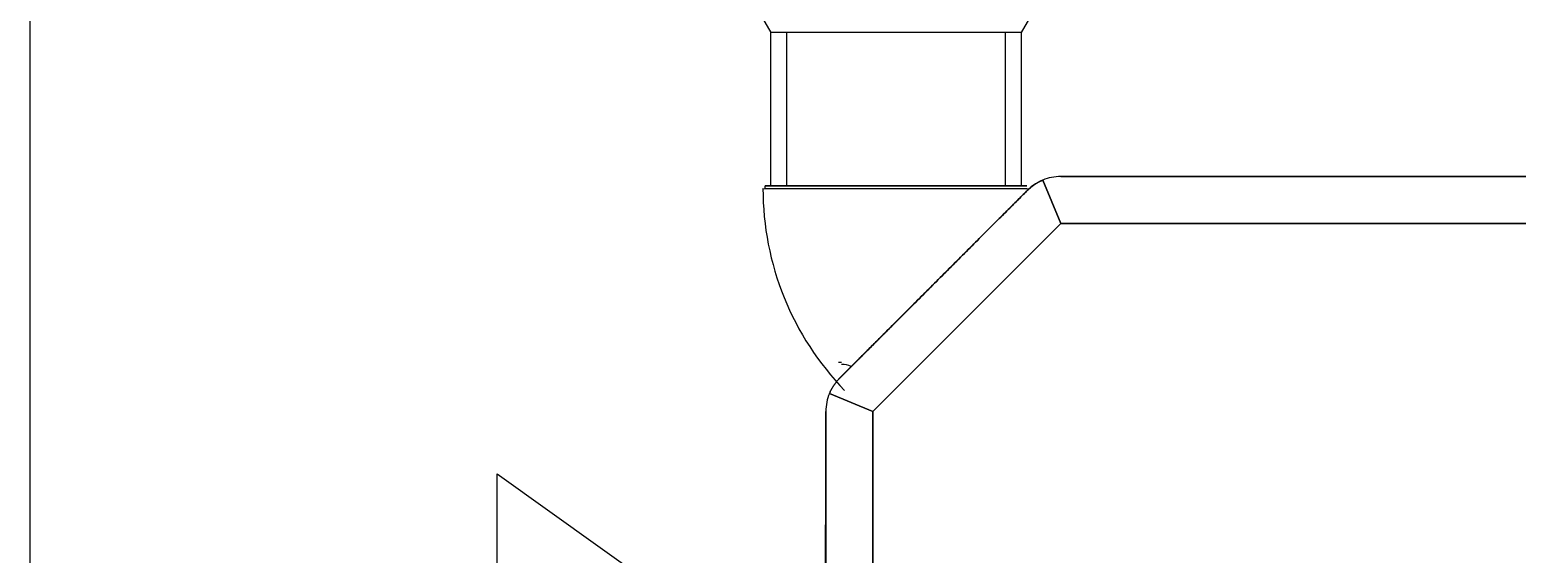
# Model space of a CAD drawing. Header units: millimetres. Extents: x 441156 to 441876, y 4514765 to 4515211.
# Drawn here: x 441352.2559 to 441352.7311, y 4515151.2065 to 4515151.374 of the extents above; entities that cross this region are included whole.
import ezdxf

# ---------------------------------------------------------------- set-up
doc = ezdxf.new("R2010")
doc.units = ezdxf.units.MM
doc.linetypes.add('CONTINUA', pattern=[0])
doc.layers.add('CALEFAC_NOTAS', color=7, linetype='Continuous')
doc.layers.add('Instalaciones_ventilación_extracción', color=86, linetype='Continuous', lineweight=25)

msp = doc.modelspace()

# ---------------------------------------------------------------- linework, layer by layer
at = {"layer": 'CALEFAC_NOTAS', "linetype": 'CONTINUA'}
msp.add_line((441352.2559062826, 4515154.712087717), (441352.2559062826, 4515150.615978546), dxfattribs=at)
at = {"layer": 'Instalaciones_ventilación_extracción'}
for p, q in [((441352.4776282072, 4515151.399002518), (441352.4926282071, 4515151.373171767)), ((441352.5876282072, 4515151.399002518), (441352.5726282072, 4515151.373171767)), ((441352.4926282071, 4515151.324171768), (441352.4926282071, 4515151.373171767)), ((441352.5726282072, 4515151.373171767), (441352.4926282071, 4515151.373171767)), ((441352.4976282071, 4515151.373171767), (441352.4976282071, 4515151.324171768)), ((441352.5676282072, 4515151.324171768), (441352.5676282072, 4515151.373171767)), ((441352.5726282072, 4515151.373171767), (441352.5726282072, 4515151.324171768)), ((441352.4901283481, 4515151.32333321), (441352.5751282186, 4515151.323184857)), ((441352.4901283481, 4515151.32333321), (441352.5751282186, 4515151.323184857)), ((441352.4908782071, 4515151.324171768), (441352.5743782072, 4515151.324171768)), ((441352.4908782071, 4515151.323331902), (441352.4908782071, 4515151.324171768)), ((441352.5743782072, 4515151.324171768), (441352.4908782071, 4515151.324171768)), ((441352.5743782072, 4515151.323186167), (441352.4908782071, 4515151.323331902)), ((441352.4908782071, 4515151.323331902), (441352.5743782072, 4515151.323186167)), ((441352.4926282071, 4515151.324171768), (441352.5726282072, 4515151.324171768)), ((441352.5726282072, 4515151.324171768), (441352.4926282071, 4515151.324171768)), ((441352.5676282072, 4515151.324171768), (441352.4976282071, 4515151.324171768)), ((441352.4976282071, 4515151.324171768), (441352.5676282072, 4515151.324171768)), ((441352.5752957143, 4515151.323335339), (441352.5749643545, 4515151.323033155)), ((441352.5753410176, 4515151.323375272), (441352.5752321157, 4515151.323278745)), ((441352.5752321157, 4515151.323278745), (441352.5753410176, 4515151.323375272)), ((441352.5752454519, 4515151.323290677), (441352.5755482931, 4515151.323553907)), ((441352.575623702, 4515151.323617292), (441352.5752957143, 4515151.323335339)), ((441352.5754540395, 4515151.323473493), (441352.5753410176, 4515151.323375272)), ((441352.5753410176, 4515151.323375272), (441352.5754540395, 4515151.323473493)), ((441352.5755710591, 4515151.323573117), (441352.5754540395, 4515151.323473493)), ((441352.5754540395, 4515151.323473493), (441352.5755710591, 4515151.323573117)), ((441352.5755482931, 4515151.323553907), (441352.5758464803, 4515151.323799664)), ((441352.5756921987, 4515151.323674115), (441352.5755710591, 4515151.323573117)), ((441352.5755710591, 4515151.323573117), (441352.5756921987, 4515151.323674115)), ((441352.5759476919, 4515151.323880246), (441352.575623702, 4515151.323617292)), ((441352.5758177175, 4515151.323776456), (441352.5756921987, 4515151.323674115)), ((441352.5756921987, 4515151.323674115), (441352.5758177175, 4515151.323776456)), ((441352.575947463, 4515151.323879896), (441352.5758177175, 4515151.323776456)), ((441352.5758177175, 4515151.323776456), (441352.575947463, 4515151.323879896)), ((441352.5758464803, 4515151.323799664), (441352.5761390828, 4515151.324028638)), ((441352.576081191, 4515151.323984113), (441352.575947463, 4515151.323879896)), ((441352.575947463, 4515151.323879896), (441352.576081191, 4515151.323984113)), ((441352.5762663869, 4515151.324124783), (441352.5759476919, 4515151.323880246)), ((441352.5762187185, 4515151.324088818), (441352.576081191, 4515151.323984113)), ((441352.576081191, 4515151.323984113), (441352.5762187185, 4515151.324088818)), ((441352.5761390828, 4515151.324028638), (441352.5764250936, 4515151.324241528)), ((441352.576359786, 4515151.324193708), (441352.5762187185, 4515151.324088818)), ((441352.5762187185, 4515151.324088818), (441352.576359786, 4515151.324193708)), ((441352.576578475, 4515151.324351514), (441352.5762663869, 4515151.324124783)), ((441352.5765041952, 4515151.324298459), (441352.576359786, 4515151.324193708)), ((441352.576359786, 4515151.324193708), (441352.5765041952, 4515151.324298459)), ((441352.5764250936, 4515151.324241528), (441352.576703658, 4515151.324439039)), ((441352.5766517171, 4515151.324402799), (441352.5765041952, 4515151.324298459)), ((441352.5765041952, 4515151.324298459), (441352.5766517171, 4515151.324402799)), ((441352.5768826589, 4515151.324561002), (441352.576578475, 4515151.324351514)), ((441352.5768026876, 4515151.324506772), (441352.5766517171, 4515151.324402799)), ((441352.5766517171, 4515151.324402799), (441352.5768026876, 4515151.324506772)), ((441352.576703658, 4515151.324439039), (441352.5769739827, 4515151.324621793)), ((441352.5769578084, 4515151.324610807), (441352.5768026876, 4515151.324506772)), ((441352.5768026876, 4515151.324506772), (441352.5769578084, 4515151.324610807)), ((441352.5771776113, 4515151.324753827), (441352.5768826589, 4515151.324561002)), ((441352.5771169881, 4515151.324714689), (441352.5769578084, 4515151.324610807)), ((441352.5769578084, 4515151.324610807), (441352.5771169881, 4515151.324714689)), ((441352.5769739827, 4515151.324621793), (441352.5772352895, 4515151.324790418)), ((441352.5772801046, 4515151.324818219), (441352.5771169881, 4515151.324714689)), ((441352.5771169881, 4515151.324714689), (441352.5772801046, 4515151.324818219)), ((441352.5774620351, 4515151.32493057), (441352.5771776113, 4515151.324753827)), ((441352.5772352895, 4515151.324790418), (441352.5774868154, 4515151.324945554)), ((441352.5774470663, 4515151.32492117), (441352.5772801046, 4515151.324818219)), ((441352.5772801046, 4515151.324818219), (441352.5774470663, 4515151.32492117)), ((441352.5776177358, 4515151.325023374), (441352.5774470663, 4515151.32492117)), ((441352.5774470663, 4515151.32492117), (441352.5776177358, 4515151.325023374)), ((441352.5777346333, 4515151.32509184), (441352.5774620351, 4515151.32493057)), ((441352.5774868154, 4515151.324945554), (441352.5777277822, 4515151.325087796)), ((441352.5777920064, 4515151.325124585), (441352.5776177358, 4515151.325023374)), ((441352.5776177358, 4515151.325023374), (441352.5777920064, 4515151.325124585)), ((441352.5777277822, 4515151.325087796), (441352.5779573965, 4515151.325217786)), ((441352.5779940633, 4515151.325238202), (441352.5777346333, 4515151.32509184)), ((441352.5779697713, 4515151.325224606), (441352.5777920064, 4515151.325124585)), ((441352.5777920064, 4515151.325124585), (441352.5779697713, 4515151.325224606)), ((441352.5779573965, 4515151.325217786), (441352.5781748799, 4515151.325336148)), ((441352.5781509084, 4515151.32532327), (441352.5779697713, 4515151.325224606)), ((441352.5779697713, 4515151.325224606), (441352.5781509084, 4515151.32532327)), ((441352.5782390584, 4515151.325370252), (441352.5779940633, 4515151.325238202)), ((441352.5783352651, 4515151.325420392), (441352.5781509084, 4515151.32532327)), ((441352.5781509084, 4515151.32532327), (441352.5783352651, 4515151.325420392)), ((441352.5781748799, 4515151.325336148), (441352.5783793477, 4515151.325443448)), ((441352.578468276, 4515151.325488568), (441352.5782390584, 4515151.325370252)), ((441352.5785227041, 4515151.325515836), (441352.5783352651, 4515151.325420392)), ((441352.5783352651, 4515151.325420392), (441352.5785227041, 4515151.325515836)), ((441352.5783793477, 4515151.325443448), (441352.5785702047, 4515151.325540143)), ((441352.5786803273, 4515151.325593686), (441352.578468276, 4515151.325488568)), ((441352.5787130727, 4515151.325609448), (441352.5785227041, 4515151.325515836)), ((441352.5785227041, 4515151.325515836), (441352.5787130727, 4515151.325609448)), ((441352.5785702047, 4515151.325540143), (441352.5787469014, 4515151.325626615)), ((441352.5788730154, 4515151.325685773), (441352.5786803273, 4515151.325593686)), ((441352.5789062185, 4515151.325701063), (441352.5787130727, 4515151.325609448)), ((441352.5787130727, 4515151.325609448), (441352.5789062185, 4515151.325701063)), ((441352.5787469014, 4515151.325626615), (441352.5789089345, 4515151.32570329)), ((441352.579045287, 4515151.325765272), (441352.5788730154, 4515151.325685773)), ((441352.579102004, 4515151.325790539), (441352.5789062185, 4515151.325701063)), ((441352.5789062185, 4515151.325701063), (441352.579102004, 4515151.325790539)), ((441352.5789089345, 4515151.32570329), (441352.5790557546, 4515151.325770566)), ((441352.5791964711, 4515151.325832776), (441352.579045287, 4515151.325765272)), ((441352.5790557546, 4515151.325770566), (441352.5791868276, 4515151.325828855)), ((441352.579300292, 4515151.325877713), (441352.579102004, 4515151.325790539)), ((441352.579102004, 4515151.325790539), (441352.579300292, 4515151.325877713)), ((441352.5791868276, 4515151.325828855), (441352.5793016194, 4515151.325878583)), ((441352.5793258504, 4515151.325888837), (441352.5791964711, 4515151.325832776)), ((441352.5795012655, 4515151.325962583), (441352.579300292, 4515151.325877713)), ((441352.579300292, 4515151.325877713), (441352.5795012655, 4515151.325962583)), ((441352.5793016194, 4515151.325878583), (441352.5793996266, 4515151.325920133)), ((441352.5794327382, 4515151.325934049), (441352.5793258504, 4515151.325888837)), ((441352.5793996266, 4515151.325920133), (441352.5794802999, 4515151.325953901)), ((441352.5795164632, 4515151.325968869), (441352.5794327382, 4515151.325934049)), ((441352.5794802999, 4515151.325953901), (441352.579543334, 4515151.325979932)), ((441352.585242377, 4515151.312102308), (441352.5795012622, 4515151.325962584)), ((441352.5795012622, 4515151.325962584), (441352.585242377, 4515151.312102308)), ((441352.5795765523, 4515151.325993512), (441352.5795164632, 4515151.325968869)), ((441352.579543334, 4515151.325979932), (441352.5795885457, 4515151.325998395)), ((441352.5796127462, 4515151.326008191), (441352.5795765523, 4515151.325993512)), ((441352.5795885457, 4515151.325998395), (441352.5796157522, 4515151.326009412)), ((441352.5796248312, 4515151.326013074), (441352.5796127462, 4515151.326008191)), ((441352.5796157522, 4515151.326009412), (441352.5796248312, 4515151.326013074)), ((441352.5852364797, 4515151.327102307), (441352.8452364797, 4515151.327102307)), ((441352.8452364797, 4515151.327102307), (441352.5852364797, 4515151.327102307)), ((441352.5748829086, 4515151.322956042), (441352.5143827446, 4515151.262455879)), ((441352.5143827446, 4515151.262455879), (441352.5748829086, 4515151.322956042)), ((441352.574629878, 4515151.322708909), (441352.514629878, 4515151.262708909)), ((441352.514629878, 4515151.262708909), (441352.574629878, 4515151.322708909)), ((441352.5701983938, 4515151.318277433), (441352.5706005392, 4515151.318679578)), ((441352.5706005392, 4515151.318679578), (441352.5701983938, 4515151.318277433)), ((441352.5706005392, 4515151.318679578), (441352.5710005331, 4515151.319079557)), ((441352.5710005331, 4515151.319079557), (441352.5706005392, 4515151.318679578)), ((441352.5710005331, 4515151.319079557), (441352.5713970937, 4515151.319476117)), ((441352.5713970937, 4515151.319476117), (441352.5710005331, 4515151.319079557)), ((441352.5713970937, 4515151.319476117), (441352.5717889547, 4515151.319867994)), ((441352.5717889547, 4515151.319867994), (441352.5713970937, 4515151.319476117)), ((441352.5717889547, 4515151.319867994), (441352.5721748647, 4515151.320253903)), ((441352.5721748647, 4515151.320253903), (441352.5717889547, 4515151.319867994)), ((441352.5721748647, 4515151.320253903), (441352.572553771, 4515151.32063281)), ((441352.572553771, 4515151.32063281), (441352.5721748647, 4515151.320253903)), ((441352.572553771, 4515151.32063281), (441352.5729247579, 4515151.321003782)), ((441352.5729247579, 4515151.321003782), (441352.572553771, 4515151.32063281)), ((441352.5729247579, 4515151.321003782), (441352.5732868642, 4515151.321365887)), ((441352.5732868642, 4515151.321365887), (441352.5729247579, 4515151.321003782)), ((441352.5732868642, 4515151.321365887), (441352.5736391744, 4515151.321718213)), ((441352.5736391744, 4515151.321718213), (441352.5732868642, 4515151.321365887)), ((441352.5736391744, 4515151.321718213), (441352.5739808339, 4515151.322059873)), ((441352.5739808339, 4515151.322059873), (441352.5736391744, 4515151.321718213)), ((441352.5739808339, 4515151.322059873), (441352.5743112172, 4515151.322390241)), ((441352.5743112172, 4515151.322390241), (441352.5739808339, 4515151.322059873)), ((441352.5743112172, 4515151.322390241), (441352.5746297597, 4515151.322708799)), ((441352.5746297597, 4515151.322708799), (441352.5743112172, 4515151.322390241)), ((441352.5749643545, 4515151.323033155), (441352.5746298818, 4515151.322708906)), ((441352.5746298818, 4515151.322708906), (441352.5749389638, 4515151.323009244)), ((441352.5749395742, 4515151.323009809), (441352.574882903, 4515151.322956037)), ((441352.574882903, 4515151.322956037), (441352.5749395742, 4515151.323009809)), ((441352.5749389638, 4515151.323009244), (441352.5752454519, 4515151.323290677)), ((441352.5750297994, 4515151.323094296), (441352.5749395742, 4515151.323009809)), ((441352.5749395742, 4515151.323009809), (441352.5750297994, 4515151.323094296)), ((441352.5751282186, 4515151.323184857), (441352.5750297994, 4515151.323094296)), ((441352.5750297994, 4515151.323094296), (441352.5751282186, 4515151.323184857)), ((441352.5752321157, 4515151.323278745), (441352.5751282186, 4515151.323184857)), ((441352.5751282186, 4515151.323184857), (441352.5752321157, 4515151.323278745)), ((441352.5655876913, 4515151.31366673), (441352.5660979146, 4515151.314176938)), ((441352.5660979146, 4515151.314176938), (441352.5655876913, 4515151.31366673)), ((441352.5660979146, 4515151.314176938), (441352.5665995931, 4515151.314678632)), ((441352.5665995931, 4515151.314678632), (441352.5660979146, 4515151.314176938)), ((441352.5665995931, 4515151.314678632), (441352.5670917653, 4515151.315170789)), ((441352.5670917653, 4515151.315170789), (441352.5665995931, 4515151.314678632)), ((441352.5670917653, 4515151.315170789), (441352.5675734243, 4515151.315652463)), ((441352.5675734243, 4515151.315652463), (441352.5670917653, 4515151.315170789)), ((441352.5675734243, 4515151.315652463), (441352.5680436086, 4515151.316122647)), ((441352.5680436086, 4515151.316122647), (441352.5675734243, 4515151.315652463)), ((441352.5680436086, 4515151.316122647), (441352.5685014791, 4515151.316580518)), ((441352.5685014791, 4515151.316580518), (441352.5680436086, 4515151.316122647)), ((441352.5685014791, 4515151.316580518), (441352.5689463186, 4515151.317025357)), ((441352.5689463186, 4515151.317025357), (441352.5685014791, 4515151.316580518)), ((441352.5689463186, 4515151.317025357), (441352.5693774404, 4515151.317456479)), ((441352.5693774404, 4515151.317456479), (441352.5689463186, 4515151.317025357)), ((441352.5693774404, 4515151.317456479), (441352.5697941274, 4515151.317873166)), ((441352.5697941274, 4515151.317873166), (441352.5693774404, 4515151.317456479)), ((441352.5697941274, 4515151.317873166), (441352.5701983938, 4515151.318277433)), ((441352.5701983938, 4515151.318277433), (441352.5697941274, 4515151.317873166)), ((441352.5252364797, 4515151.25209641), (441352.585242377, 4515151.312102308)), ((441352.585242377, 4515151.312102308), (441352.5252364797, 4515151.25209641)), ((441352.5607993916, 4515151.30887843), (441352.5613334646, 4515151.309412488)), ((441352.5613334646, 4515151.309412488), (441352.5607993916, 4515151.30887843)), ((441352.5613334646, 4515151.309412488), (441352.5618702535, 4515151.309949277)), ((441352.5618702535, 4515151.309949277), (441352.5613334646, 4515151.309412488)), ((441352.5618702535, 4515151.309949277), (441352.5624083089, 4515151.310487348)), ((441352.5624083089, 4515151.310487348), (441352.5618702535, 4515151.309949277)), ((441352.5624083089, 4515151.310487348), (441352.5629462117, 4515151.311025251)), ((441352.5629462117, 4515151.311025251), (441352.5624083089, 4515151.310487348)), ((441352.5629462117, 4515151.311025251), (441352.5634825734, 4515151.311561597)), ((441352.5634825734, 4515151.311561597), (441352.5629462117, 4515151.311025251)), ((441352.5634825734, 4515151.311561597), (441352.5640161275, 4515151.312095151)), ((441352.5640161275, 4515151.312095151), (441352.5634825734, 4515151.311561597)), ((441352.5640161275, 4515151.312095151), (441352.5645456533, 4515151.312624677)), ((441352.5645456533, 4515151.312624677), (441352.5640161275, 4515151.312095151)), ((441352.5645456533, 4515151.312624677), (441352.5650699147, 4515151.313148954)), ((441352.5650699147, 4515151.313148954), (441352.5645456533, 4515151.312624677)), ((441352.5650699147, 4515151.313148954), (441352.5655876913, 4515151.31366673)), ((441352.5655876913, 4515151.31366673), (441352.5650699147, 4515151.313148954)), ((441352.585242377, 4515151.312102308), (441352.8452305825, 4515151.312102308)), ((441352.8452305825, 4515151.312102308), (441352.585242377, 4515151.312102308)), ((441352.55570967, 4515151.303788694), (441352.5563095998, 4515151.304388639)), ((441352.5563095998, 4515151.304388639), (441352.55570967, 4515151.303788694)), ((441352.5563095998, 4515151.304388639), (441352.5569033956, 4515151.304982434)), ((441352.5569033956, 4515151.304982434), (441352.5563095998, 4515151.304388639)), ((441352.5569033956, 4515151.304982434), (441352.5574897908, 4515151.305568829)), ((441352.5574897908, 4515151.305568829), (441352.5569033956, 4515151.304982434)), ((441352.5574897908, 4515151.305568829), (441352.5580675497, 4515151.306146573)), ((441352.5580675497, 4515151.306146573), (441352.5574897908, 4515151.305568829)), ((441352.5580675497, 4515151.306146573), (441352.5586355123, 4515151.306714536)), ((441352.5586355123, 4515151.306714536), (441352.5580675497, 4515151.306146573)), ((441352.5586355123, 4515151.306714536), (441352.5591925496, 4515151.307271573)), ((441352.5591925496, 4515151.307271573), (441352.5586355123, 4515151.306714536)), ((441352.5591925496, 4515151.307271573), (441352.5597375326, 4515151.307816556)), ((441352.5597375326, 4515151.307816556), (441352.5591925496, 4515151.307271573)), ((441352.5597375326, 4515151.307816556), (441352.5602694845, 4515151.308348523)), ((441352.5602694845, 4515151.308348523), (441352.5597375326, 4515151.307816556)), ((441352.5602694845, 4515151.308348523), (441352.5607993916, 4515151.30887843)), ((441352.5607993916, 4515151.30887843), (441352.5602694845, 4515151.308348523)), ((441352.5514445943, 4515151.299523618), (441352.5520517721, 4515151.300130811)), ((441352.5520517721, 4515151.300130811), (441352.5514445943, 4515151.299523618)), ((441352.5520517721, 4515151.300130811), (441352.5526618947, 4515151.300740933)), ((441352.5526618947, 4515151.300740933), (441352.5520517721, 4515151.300130811)), ((441352.5526618947, 4515151.300740933), (441352.5532736043, 4515151.301352643)), ((441352.5532736043, 4515151.301352643), (441352.5526618947, 4515151.300740933)), ((441352.5532736043, 4515151.301352643), (441352.553885558, 4515151.301964597)), ((441352.553885558, 4515151.301964597), (441352.5532736043, 4515151.301352643)), ((441352.553885558, 4515151.301964597), (441352.5544963979, 4515151.302575436)), ((441352.5544963979, 4515151.302575436), (441352.553885558, 4515151.301964597)), ((441352.5544963979, 4515151.302575436), (441352.5551048421, 4515151.303183881)), ((441352.5551048421, 4515151.303183881), (441352.5544963979, 4515151.302575436)), ((441352.5551048421, 4515151.303183881), (441352.55570967, 4515151.303788694)), ((441352.55570967, 4515151.303788694), (441352.5551048421, 4515151.303183881)), ((441352.5461382894, 4515151.294217329), (441352.5467393178, 4515151.294818342)), ((441352.5467393178, 4515151.294818342), (441352.5461382894, 4515151.294217329)), ((441352.5467393178, 4515151.294818342), (441352.5473341665, 4515151.29541319)), ((441352.5473341665, 4515151.29541319), (441352.5467393178, 4515151.294818342)), ((441352.5473341665, 4515151.29541319), (441352.547921462, 4515151.296000501)), ((441352.547921462, 4515151.296000501), (441352.5473341665, 4515151.29541319)), ((441352.547921462, 4515151.296000501), (441352.5484998311, 4515151.296578854)), ((441352.5484998311, 4515151.296578854), (441352.547921462, 4515151.296000501)), ((441352.5484998311, 4515151.296578854), (441352.5490727529, 4515151.297151792)), ((441352.5490727529, 4515151.297151792), (441352.5484998311, 4515151.296578854)), ((441352.5490727529, 4515151.297151792), (441352.5496544027, 4515151.297733426)), ((441352.5496544027, 4515151.297733426), (441352.5490727529, 4515151.297151792)), ((441352.5496544027, 4515151.297733426), (441352.5502445211, 4515151.298323545)), ((441352.5502445211, 4515151.298323545), (441352.5496544027, 4515151.297733426)), ((441352.5502445211, 4515151.298323545), (441352.5508417043, 4515151.298920743)), ((441352.5508417043, 4515151.298920743), (441352.5502445211, 4515151.298323545)), ((441352.5508417043, 4515151.298920743), (441352.5514445943, 4515151.299523618)), ((441352.5514445943, 4515151.299523618), (441352.5508417043, 4515151.298920743)), ((441352.5418727865, 4515151.289951826), (441352.5424790944, 4515151.290558133)), ((441352.5424790944, 4515151.290558133), (441352.5418727865, 4515151.289951826)), ((441352.5424790944, 4515151.290558133), (441352.543088561, 4515151.291167584)), ((441352.543088561, 4515151.291167584), (441352.5424790944, 4515151.290558133)), ((441352.543088561, 4515151.291167584), (441352.5436999654, 4515151.291778989)), ((441352.5436999654, 4515151.291778989), (441352.543088561, 4515151.291167584)), ((441352.5436999654, 4515151.291778989), (441352.5443119802, 4515151.292391004)), ((441352.5443119802, 4515151.292391004), (441352.5436999654, 4515151.291778989)), ((441352.5443119802, 4515151.292391004), (441352.5449232626, 4515151.293002301)), ((441352.5449232626, 4515151.293002301), (441352.5443119802, 4515151.292391004)), ((441352.5449232626, 4515151.293002301), (441352.5455324849, 4515151.293611524)), ((441352.5455324849, 4515151.293611524), (441352.5449232626, 4515151.293002301)), ((441352.5455324849, 4515151.293611524), (441352.5461382894, 4515151.294217329)), ((441352.5461382894, 4515151.294217329), (441352.5455324849, 4515151.293611524)), ((441352.5367555227, 4515151.284834562), (441352.5372842092, 4515151.285363248)), ((441352.5372842092, 4515151.285363248), (441352.5367555227, 4515151.284834562)), ((441352.5372842092, 4515151.285363248), (441352.5378212422, 4515151.285900281)), ((441352.5378212422, 4515151.285900281), (441352.5372842092, 4515151.285363248)), ((441352.5378212422, 4515151.285900281), (441352.5383710012, 4515151.28645004)), ((441352.5383710012, 4515151.28645004), (441352.5378212422, 4515151.285900281)), ((441352.5383710012, 4515151.28645004), (441352.5389323568, 4515151.28701138)), ((441352.5389323568, 4515151.28701138), (441352.5383710012, 4515151.28645004)), ((441352.5389323568, 4515151.28701138), (441352.5395041799, 4515151.287583203)), ((441352.5395041799, 4515151.287583203), (441352.5389323568, 4515151.28701138)), ((441352.5395041799, 4515151.287583203), (441352.5400853261, 4515151.288164365)), ((441352.5400853261, 4515151.288164365), (441352.5395041799, 4515151.287583203)), ((441352.5406746511, 4515151.28875369), (441352.5400853261, 4515151.288164365)), ((441352.5400853261, 4515151.288164365), (441352.5406746358, 4515151.288753659)), ((441352.5406746358, 4515151.288753659), (441352.5412708882, 4515151.289349927)), ((441352.5412708882, 4515151.289349927), (441352.5406746511, 4515151.28875369)), ((441352.5412708882, 4515151.289349927), (441352.5418727865, 4515151.289951826)), ((441352.5418727865, 4515151.289951826), (441352.5412708882, 4515151.289349927)), ((441352.5319584188, 4515151.280037457), (441352.532479537, 4515151.28055856)), ((441352.532479537, 4515151.28055856), (441352.5319584188, 4515151.280037457)), ((441352.532479537, 4515151.28055856), (441352.5330065297, 4515151.281085554)), ((441352.5330065297, 4515151.281085554), (441352.532479537, 4515151.28055856)), ((441352.5330065297, 4515151.281085554), (441352.5335381764, 4515151.2816172)), ((441352.5335381764, 4515151.2816172), (441352.5330065297, 4515151.281085554)), ((441352.5335381764, 4515151.2816172), (441352.5340732717, 4515151.28215231)), ((441352.5340732717, 4515151.28215231), (441352.5335381764, 4515151.2816172)), ((441352.5340732717, 4515151.28215231), (441352.5346106099, 4515151.282689649)), ((441352.5346106099, 4515151.282689649), (441352.5340732717, 4515151.28215231)), ((441352.5346106099, 4515151.282689649), (441352.5351489247, 4515151.283227948)), ((441352.5351489247, 4515151.283227948), (441352.5346106099, 4515151.282689649)), ((441352.5351489247, 4515151.283227948), (441352.5356867818, 4515151.283765821)), ((441352.5356867818, 4515151.283765821), (441352.5351489247, 4515151.283227948)), ((441352.5356867818, 4515151.283765821), (441352.5362227926, 4515151.284301831)), ((441352.5362227926, 4515151.284301831), (441352.5356867818, 4515151.283765821)), ((441352.5362227926, 4515151.284301831), (441352.5367555227, 4515151.284834562)), ((441352.5367555227, 4515151.284834562), (441352.5362227926, 4515151.284301831)), ((441352.5276973409, 4515151.27577638), (441352.5281222066, 4515151.27620123)), ((441352.5281222066, 4515151.27620123), (441352.5276973409, 4515151.27577638)), ((441352.5281222066, 4515151.27620123), (441352.5285609731, 4515151.276639997)), ((441352.5285609731, 4515151.276639997), (441352.5281222066, 4515151.27620123)), ((441352.5285609731, 4515151.276639997), (441352.5290129689, 4515151.277092008)), ((441352.5290129689, 4515151.277092008), (441352.5285609731, 4515151.276639997)), ((441352.5290129689, 4515151.277092008), (441352.5294775075, 4515151.277556546)), ((441352.5294775075, 4515151.277556546), (441352.5290129689, 4515151.277092008)), ((441352.5294775075, 4515151.277556546), (441352.5299538564, 4515151.27803288)), ((441352.5299538564, 4515151.27803288), (441352.5294775075, 4515151.277556546)), ((441352.5299538564, 4515151.27803288), (441352.5304410848, 4515151.278520108)), ((441352.5304410848, 4515151.278520108), (441352.5299538564, 4515151.27803288)), ((441352.5304410848, 4515151.278520108), (441352.5309382314, 4515151.279017255)), ((441352.5309382314, 4515151.279017255), (441352.5304410848, 4515151.278520108)), ((441352.5309382314, 4515151.279017255), (441352.5314443349, 4515151.279523359)), ((441352.5314443349, 4515151.279523359), (441352.5309382314, 4515151.279017255)), ((441352.5314443349, 4515151.279523359), (441352.5319584188, 4515151.280037457)), ((441352.5319584188, 4515151.280037457), (441352.5314443349, 4515151.279523359)), ((441352.5227827291, 4515151.270861752), (441352.5231114645, 4515151.271190504)), ((441352.5231114645, 4515151.271190504), (441352.5227827291, 4515151.270861752)), ((441352.5231114645, 4515151.271190504), (441352.5234513998, 4515151.271530438)), ((441352.5234513998, 4515151.271530438), (441352.5231114645, 4515151.271190504)), ((441352.5234513998, 4515151.271530438), (441352.5238019857, 4515151.271881009)), ((441352.5238019857, 4515151.271881009), (441352.5234513998, 4515151.271530438)), ((441352.5238019857, 4515151.271881009), (441352.5241624441, 4515151.272241468)), ((441352.5241624441, 4515151.272241468), (441352.5238019857, 4515151.271881009)), ((441352.5241624441, 4515151.272241468), (441352.5245318898, 4515151.272610913)), ((441352.5245318898, 4515151.272610913), (441352.5241624441, 4515151.272241468)), ((441352.5245318898, 4515151.272610913), (441352.5249094075, 4515151.272988431)), ((441352.5249094075, 4515151.272988431), (441352.5245318898, 4515151.272610913)), ((441352.5249094075, 4515151.272988431), (441352.5252940968, 4515151.27337312)), ((441352.5252940968, 4515151.27337312), (441352.5249094075, 4515151.272988431)), ((441352.5252940968, 4515151.27337312), (441352.5256850118, 4515151.273764036)), ((441352.5256850118, 4515151.273764036), (441352.5252940968, 4515151.27337312)), ((441352.5256850118, 4515151.273764036), (441352.5260809927, 4515151.274160031)), ((441352.5260809927, 4515151.274160031), (441352.5256850118, 4515151.273764036)), ((441352.5260809927, 4515151.274160031), (441352.5264808187, 4515151.274559857)), ((441352.5264808187, 4515151.274559857), (441352.5260809927, 4515151.274160031)), ((441352.5264808187, 4515151.274559857), (441352.526883254, 4515151.274962277)), ((441352.526883254, 4515151.274962277), (441352.5264808187, 4515151.274559857)), ((441352.526883254, 4515151.274962277), (441352.527287032, 4515151.275366071)), ((441352.527287032, 4515151.275366071), (441352.526883254, 4515151.274962277)), ((441352.527287032, 4515151.275366071), (441352.5276973409, 4515151.27577638)), ((441352.5276973409, 4515151.27577638), (441352.527287032, 4515151.275366071)), ((441352.5142364797, 4515151.267852307), (441352.5152220807, 4515151.267852307)), ((441352.5183475789, 4515151.266426602), (441352.5183535146, 4515151.266432554)), ((441352.5183535146, 4515151.266432554), (441352.5183475789, 4515151.266426602)), ((441352.5183535146, 4515151.266432554), (441352.5183716115, 4515151.266450635)), ((441352.5183716115, 4515151.266450635), (441352.5183535146, 4515151.266432554)), ((441352.5183716115, 4515151.266450635), (441352.5184022512, 4515151.266481275)), ((441352.5184022512, 4515151.266481275), (441352.5183716115, 4515151.266450635)), ((441352.5184022512, 4515151.266481275), (441352.5184458303, 4515151.266524869)), ((441352.5184458303, 4515151.266524869), (441352.5184022512, 4515151.266481275)), ((441352.5184458303, 4515151.266524869), (441352.5185027608, 4515151.266581784)), ((441352.5185027608, 4515151.266581784), (441352.5184458303, 4515151.266524869)), ((441352.5185027608, 4515151.266581784), (441352.5185732869, 4515151.266652326)), ((441352.5185732869, 4515151.266652326), (441352.5185027608, 4515151.266581784)), ((441352.5185732869, 4515151.266652326), (441352.5186573628, 4515151.266736386)), ((441352.5186573628, 4515151.266736386), (441352.5185732869, 4515151.266652326)), ((441352.5186573628, 4515151.266736386), (441352.518754836, 4515151.266833874)), ((441352.518754836, 4515151.266833874), (441352.5186573628, 4515151.266736386)), ((441352.518754836, 4515151.266833874), (441352.5188656148, 4515151.266944653)), ((441352.5188656148, 4515151.266944653), (441352.518754836, 4515151.266833874)), ((441352.5188656148, 4515151.266944653), (441352.5189895772, 4515151.2670686)), ((441352.5189895772, 4515151.2670686), (441352.5188656148, 4515151.266944653)), ((441352.5189895772, 4515151.2670686), (441352.519126418, 4515151.267205441)), ((441352.519126418, 4515151.267205441), (441352.5189895772, 4515151.2670686)), ((441352.519126418, 4515151.267205441), (441352.5192756032, 4515151.267354642)), ((441352.5192756032, 4515151.267354642), (441352.519126418, 4515151.267205441)), ((441352.5192756032, 4515151.267354642), (441352.5194365834, 4515151.267515607)), ((441352.5194365834, 4515151.267515607), (441352.5192756032, 4515151.267354642)), ((441352.5194365834, 4515151.267515607), (441352.5196087636, 4515151.267687802)), ((441352.5196087636, 4515151.267687802), (441352.5194365834, 4515151.267515607)), ((441352.5196087636, 4515151.267687802), (441352.5197915792, 4515151.267870618)), ((441352.5197915792, 4515151.267870618), (441352.5196087636, 4515151.267687802)), ((441352.5197915792, 4515151.267870618), (441352.5199842672, 4515151.268063306)), ((441352.5199842672, 4515151.268063306), (441352.5197915792, 4515151.267870618)), ((441352.5199842672, 4515151.268063306), (441352.5201858815, 4515151.268264905)), ((441352.5201858815, 4515151.268264905), (441352.5199842672, 4515151.268063306)), ((441352.5201858815, 4515151.268264905), (441352.5203954305, 4515151.268474454)), ((441352.5203954305, 4515151.268474454), (441352.5201858815, 4515151.268264905)), ((441352.5203954305, 4515151.268474454), (441352.5206119679, 4515151.268691007)), ((441352.5206119679, 4515151.268691007), (441352.5203954305, 4515151.268474454)), ((441352.5206119679, 4515151.268691007), (441352.5208362417, 4515151.268915265)), ((441352.5208362417, 4515151.268915265), (441352.5206119679, 4515151.268691007)), ((441352.5208362417, 4515151.268915265), (441352.5210739278, 4515151.269152966)), ((441352.5210739278, 4515151.269152966), (441352.5208362417, 4515151.268915265)), ((441352.5210739278, 4515151.269152966), (441352.5213254385, 4515151.269404477)), ((441352.5213254385, 4515151.269404477), (441352.5210739278, 4515151.269152966)), ((441352.5213254385, 4515151.269404477), (441352.5215905904, 4515151.269669614)), ((441352.5215905904, 4515151.269669614), (441352.5213254385, 4515151.269404477)), ((441352.5215905904, 4515151.269669614), (441352.5218691854, 4515151.269948209)), ((441352.5218691854, 4515151.269948209), (441352.5215905904, 4515151.269669614)), ((441352.5218691854, 4515151.269948209), (441352.5221610402, 4515151.270240064)), ((441352.5221610402, 4515151.270240064), (441352.5218691854, 4515151.269948209)), ((441352.5221610402, 4515151.270240064), (441352.5224657278, 4515151.270544766)), ((441352.5224657278, 4515151.270544766), (441352.5221610402, 4515151.270240064)), ((441352.5224657278, 4515151.270544766), (441352.5227827291, 4515151.270861752)), ((441352.5227827291, 4515151.270861752), (441352.5224657278, 4515151.270544766)), ((441352.5136646718, 4515151.261646588), (441352.5135623312, 4515151.261521069)), ((441352.5135623312, 4515151.261521069), (441352.5136646718, 4515151.261646588)), ((441352.5137656698, 4515151.261767728), (441352.5136646718, 4515151.261646588)), ((441352.5136646718, 4515151.261646588), (441352.5137656698, 4515151.261767728)), ((441352.5138652944, 4515151.261884748), (441352.5137656698, 4515151.261767728)), ((441352.5137656698, 4515151.261767728), (441352.5138652944, 4515151.261884748)), ((441352.5139635152, 4515151.26199777), (441352.5138652944, 4515151.261884748)), ((441352.5138652944, 4515151.261884748), (441352.5139635152, 4515151.26199777)), ((441352.5140600423, 4515151.262106671), (441352.5139635152, 4515151.26199777)), ((441352.5139635152, 4515151.26199777), (441352.5140600423, 4515151.262106671)), ((441352.5141539297, 4515151.262210568), (441352.5140600423, 4515151.262106671)), ((441352.5140600423, 4515151.262106671), (441352.5141539297, 4515151.262210568)), ((441352.5142444905, 4515151.262308988), (441352.5141539297, 4515151.262210568)), ((441352.5141539297, 4515151.262210568), (441352.5142444905, 4515151.262308988)), ((441352.5143289785, 4515151.262399212), (441352.5142444905, 4515151.262308988)), ((441352.5142444905, 4515151.262308988), (441352.5143289785, 4515151.262399212)), ((441352.5143827504, 4515151.262455884), (441352.5143289785, 4515151.262399212)), ((441352.5143289785, 4515151.262399212), (441352.5143827504, 4515151.262455884)), ((441352.5113762026, 4515151.257837525), (441352.5252364797, 4515151.25209641)), ((441352.5252364797, 4515151.25209641), (441352.5113762026, 4515151.257837525)), ((441352.5114610738, 4515151.258038495), (441352.5113762044, 4515151.257837522)), ((441352.5113762044, 4515151.257837522), (441352.5114610738, 4515151.258038495)), ((441352.5115482472, 4515151.258236784), (441352.5114610738, 4515151.258038495)), ((441352.5114610738, 4515151.258038495), (441352.5115482472, 4515151.258236784)), ((441352.5116377248, 4515151.258432569), (441352.5115482472, 4515151.258236784)), ((441352.5115482472, 4515151.258236784), (441352.5116377248, 4515151.258432569)), ((441352.5117293386, 4515151.258625714), (441352.5116377248, 4515151.258432569)), ((441352.5116377248, 4515151.258432569), (441352.5117293386, 4515151.258625714)), ((441352.5118229513, 4515151.258816083), (441352.5117293386, 4515151.258625714)), ((441352.5117293386, 4515151.258625714), (441352.5118229513, 4515151.258816083)), ((441352.511918395, 4515151.259003522), (441352.5118229513, 4515151.258816083)), ((441352.5118229513, 4515151.258816083), (441352.511918395, 4515151.259003522)), ((441352.5120155172, 4515151.259187879), (441352.511918395, 4515151.259003522)), ((441352.511918395, 4515151.259003522), (441352.5120155172, 4515151.259187879)), ((441352.5121141805, 4515151.259369016), (441352.5120155172, 4515151.259187879)), ((441352.5120155172, 4515151.259187879), (441352.5121141805, 4515151.259369016)), ((441352.5122142019, 4515151.259546781), (441352.5121141805, 4515151.259369016)), ((441352.5121141805, 4515151.259369016), (441352.5122142019, 4515151.259546781)), ((441352.5123154134, 4515151.259721051), (441352.5122142019, 4515151.259546781)), ((441352.5122142019, 4515151.259546781), (441352.5123154134, 4515151.259721051)), ((441352.5124176168, 4515151.25989172), (441352.5123154134, 4515151.259721051)), ((441352.5123154134, 4515151.259721051), (441352.5124176168, 4515151.25989172)), ((441352.5125205678, 4515151.260058682), (441352.5124176168, 4515151.25989172)), ((441352.5124176168, 4515151.25989172), (441352.5125205678, 4515151.260058682)), ((441352.5126240987, 4515151.260221799), (441352.5125205678, 4515151.260058682)), ((441352.5125205678, 4515151.260058682), (441352.5126240987, 4515151.260221799)), ((441352.5127279806, 4515151.260380979), (441352.5126240987, 4515151.260221799)), ((441352.5126240987, 4515151.260221799), (441352.5127279806, 4515151.260380979)), ((441352.512832015, 4515151.2605361), (441352.5127279806, 4515151.260380979)), ((441352.5127279806, 4515151.260380979), (441352.512832015, 4515151.2605361)), ((441352.5129359884, 4515151.26068707), (441352.512832015, 4515151.2605361)), ((441352.512832015, 4515151.2605361), (441352.5129359884, 4515151.26068707)), ((441352.5130403279, 4515151.260834592), (441352.5129359884, 4515151.26068707)), ((441352.5129359884, 4515151.26068707), (441352.5130403279, 4515151.260834592)), ((441352.5131450795, 4515151.260979001), (441352.5130403279, 4515151.260834592)), ((441352.5130403279, 4515151.260834592), (441352.5131450795, 4515151.260979001)), ((441352.5132499685, 4515151.261120069), (441352.5131450795, 4515151.260979001)), ((441352.5131450795, 4515151.260979001), (441352.5132499685, 4515151.261120069)), ((441352.5133546743, 4515151.261257596), (441352.5132499685, 4515151.261120069)), ((441352.5132499685, 4515151.261120069), (441352.5133546743, 4515151.261257596)), ((441352.5134588918, 4515151.261391324), (441352.5133546743, 4515151.261257596)), ((441352.5133546743, 4515151.261257596), (441352.5134588918, 4515151.261391324)), ((441352.5135623312, 4515151.261521069), (441352.5134588918, 4515151.261391324)), ((441352.5134588918, 4515151.261391324), (441352.5135623312, 4515151.261521069)), ((441352.5102364797, 4515151.252102307), (441352.5102364797, 4515150.992102307)), ((441352.5102364797, 4515150.992102307), (441352.5102364797, 4515151.252102307)), ((441352.5252364797, 4515150.992108204), (441352.5252364797, 4515151.25209641)), ((441352.5252364797, 4515151.25209641), (441352.5252364797, 4515150.992108204)), ((441352.4052699641, 4515151.122102307), (441352.4052699641, 4515151.232102307)), ((441352.4052699641, 4515151.232102307), (441352.4542364797, 4515151.197102307)), ((441352.5101364797, 4515151.215852307), (441352.5101364797, 4515151.200852307)), ((441352.5101364797, 4515151.200852307), (441352.5101364797, 4515151.215852307)), ((441352.5101364797, 4515151.215852307), (441352.5102364797, 4515151.215852307)), ((441352.5101364797, 4515151.215852307), (441352.5102364797, 4515151.215852307)), ((441352.5102364797, 4515151.215852307), (441352.5102364797, 4515151.200852307)), ((441352.5102364797, 4515151.200852307), (441352.5102364797, 4515151.215852307))]:
    msp.add_line(p, q, dxfattribs=at)
for centre, radius, start, end in [((441352.5826282072, 4515151.323171767), 0.09250000000044167, 179.8999814337625, 224.1141780533599), ((441352.5852364797, 4515151.312102308), 0.01500000000007162, 133.648956157793, 134.9999906401514), ((441352.5852364797, 4515151.312102308), 0.01500000000007162, 133.648956157793, 134.9999906401514), ((441352.5152364797, 4515151.259602307), 0.007500000000035811, 65.49247515523308, 90.09998113689846), ((441352.5252364797, 4515151.252102307), 0.01500000000007162, 134.9999906401514, 136.3510251196695), ((441352.5252364797, 4515151.252102307), 0.01500000000007162, 134.9999906401514, 136.3510251196695)]:
    msp.add_arc(centre, radius, start, end, dxfattribs=at)
for centre, major_axis, ratio, start_param, end_param in [((441352.5852364797, 4515151.312102308), (-6.466365894275524e-18, -0.01500000000007162), 0.9999999999999996, 3.141592653589792, 3.533928512544931), ((441352.5852364797, 4515151.312102308), (8.26636589428412e-18, 0.01500000000007162), 0.9999999999999989, 0, 0.3923358589551389), ((441352.5252364797, 4515151.252102307), (0.01500000000007162, -8.76636589428651e-18), 0.9999999999999996, 2.749256794634657, 3.141592653589792), ((441352.5252364797, 4515151.252102307), (-0.01500000000007162, 7.766365894281729e-18), 0.9999999999999978, -0.3923358589551349, 0)]:
    msp.add_ellipse(centre, major_axis=major_axis, ratio=ratio, start_param=start_param, end_param=end_param, dxfattribs=at)

doc.saveas('drawing.dxf')
